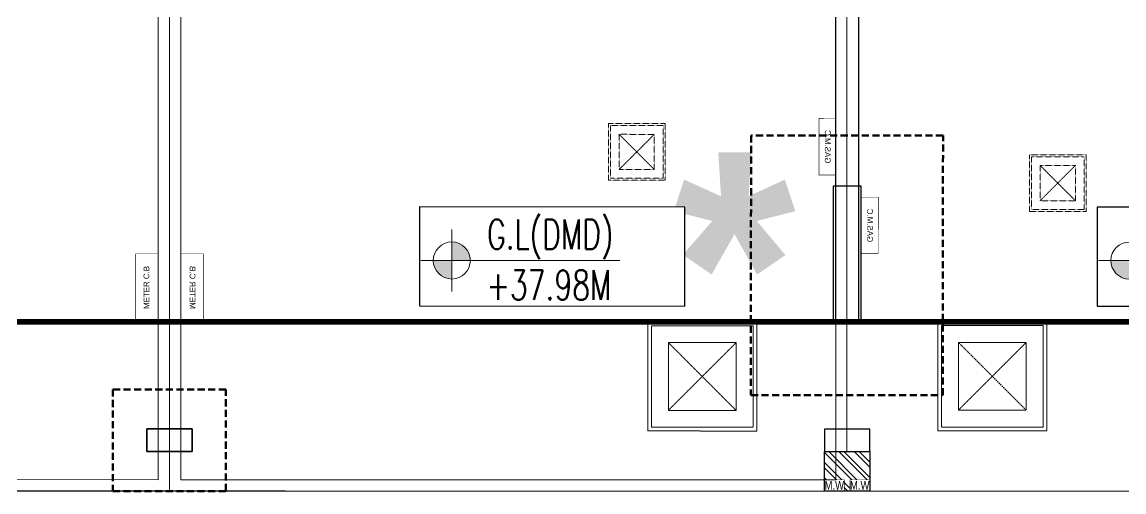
# Model space of a CAD drawing. Header units: centimetres. Extents: x -6122352 to 4157695, y -1694241 to 1947892.
# Drawn here: x 85598 to 95355, y -198771 to -194610 of the extents above; entities that cross this region are included whole.
import ezdxf
from ezdxf.enums import TextEntityAlignment as Align
from ezdxf.xclip import XClip

# ---------------------------------------------------------------- set-up
doc = ezdxf.new("R2010")
doc.units = ezdxf.units.CM
doc.header["$MEASUREMENT"] = 0
doc.header["$XCLIPFRAME"] = 2
for name, pattern in [('23585-XR-AR-END-SETTING OUT PLAN$0$HIDDEN', [0.375, 0.25, -0.125]), ('DASHED2', [0.375, 0.25, -0.125]), ('XR-AR-END-SETTING OUT PLAN$0$23261-XR-AR-SI-GF$0$HIDDEN', [0.375, 0.25, -0.125])]:
    doc.linetypes.add(name, pattern=pattern)
doc.layers.add('08-Compound Wall-4', color=7, linetype='Continuous', lineweight=25, true_color=0xff4405)
doc.layers.add('23585-XR-AR-DAMAC PLOT LIMITS$0$1-End units', color=7, linetype='Continuous', lineweight=5, true_color=0xf8991e)
for name, color, linetype in [('23585-XR-AR-BOUNDARY WALLS AND SETBACKS$0$setback', 7, 'XR-AR-END-SETTING OUT PLAN$0$23261-XR-AR-SI-GF$0$HIDDEN'), ('23585-XR-AR-END-ANNO-GF$0$XR-END-GROUND FLOOR PLAN$0$XR-MIDDLE-GROUND FLOOR PLAN$0$-LPG-CABINET', 6, 'Continuous'), ('23585-XR-AR-MID-ANNO-GF$0$945-4P-1-101-GROUND FLOOR PLAN$0$XR-MIDDLE-GROUND FLOOR PLAN$0$XR-MIDDLE-GROUND FLOOR PLAN$0$-LPG-CABINET', 6, 'Continuous'), ('@MI-MEP', 7, 'Continuous'), ('@MI-REF LAYER', 7, 'Continuous'), ('B_TH_4', 7, 'Continuous'), ('XR-AR-MID-SETTING OUT FOR MASTER$0$23585-XR-AR-MID-GROUND FLOOR$0$GS-HATCH-FLOOR TILE', 251, 'Continuous'), ('XREF1$0$S-LEVELS', 2, 'Continuous'), ('XREF1$0$TYPICAL NEW PROFILE', 3, 'Continuous')]:
    doc.layers.add(name, color=color, linetype=linetype)
for name, color, linetype, lineweight in [('23585-XR-AR-DAMAC PLOT LIMITS$0$1-Mid units', 41, 'Continuous', 5), ('23585-XR-AR-END-ANNO-GF$0$XR-END-GROUND FLOOR PLAN$0$XR-MIDDLE-GROUND FLOOR PLAN$0$S-ANNO-TXT', 3, 'Continuous', 25), ('23585-XR-AR-END-SETTING OUT PLAN$0$A-FLOR-UNDR', 8, '23585-XR-AR-END-SETTING OUT PLAN$0$HIDDEN', 5), ('23585-XR-AR-MID-ANNO-GF$0$945-4P-1-101-GROUND FLOOR PLAN$0$XR-MIDDLE-GROUND FLOOR PLAN$0$XR-MIDDLE-GROUND FLOOR PLAN$0$-DR-RW', 6, 'Continuous', 5), ('23585-XR-AR-MID-ANNO-GF$0$945-4P-1-101-GROUND FLOOR PLAN$0$XR-MIDDLE-GROUND FLOOR PLAN$0$XR-MIDDLE-GROUND FLOOR PLAN$0$S-ANNO-TXT', 3, 'Continuous', 25), ('@ Foundations', 4, 'DASHED2', 50), ('A-ANNO-TEXT', 3, 'Continuous', 25), ('A-FLOR-XREF', 7, 'Continuous', 9), ('A-WALL', 7, 'Continuous', 30), ('A-WALL-PATT', 8, 'Continuous', 5), ('XR-AR-END-SETTING OUT PLAN$0$23585-XR-AR-END-GROUND FLOOR$0$S-COLS', 51, 'Continuous', 40), ('XR-AR-END-SETTING OUT PLAN$0$23585-XR-AR-END-GROUND FLOOR$0$S-COLS-PATT', 8, 'Continuous', 5), ('XR-AR-MID-SETTING OUT FOR MASTER$0$23585-XR-AR-MID-GROUND FLOOR$0$A-FLOR-PATT', 8, 'Continuous', 5), ('XR-AR-MID-SETTING OUT FOR MASTER$0$23585-XR-AR-MID-GROUND FLOOR$0$S-COLS', 51, 'Continuous', 40), ('XR-END-GROUND FLOOR PLAN$0$XR-END-GROUND FLOOR PLAN$0$A-FLOR-PATT_EXT', 8, 'Continuous', 5), ('XR-END-GROUND FLOOR PLAN$0$XR-MIDDLE TYPE 2-GROUND FLOOR PLAN$0$XR-MIDDLE-GROUND FLOOR PLAN$0$-DR-RW', 6, 'Continuous', 5), ('XR-END-GROUND FLOOR PLAN$0$XR-MIDDLE TYPE 2-GROUND FLOOR PLAN$0$XR-MIDDLE-GROUND FLOOR PLAN$0$S-ANNO-TXT', 3, 'Continuous', 25), ('XREF1$0$36-TAGLVL', 23, 'Continuous', 9)]:
    doc.layers.add(name, color=color, linetype=linetype, lineweight=lineweight)
doc.styles.add('23585-XR-AR-END-ANNO-GF$0$SDC-TEXT', font='arial.ttf')
doc.styles.add('23585-XR-AR-MID-ANNO-GF$0$SDC-TEXT', font='arial.ttf')
doc.styles.add('Arial', font='arialbd.ttf')
doc.styles.add('XR-END-GROUND FLOOR PLAN$0$XR-MIDDLE TYPE 2-GROUND FLOOR PLAN$0$XR-MIDDLE-GROUND FLOOR PLAN$0$Arial_1', font='arial.ttf', dxfattribs={"height": 0.002951})
doc.styles.add('XREF1$0$DLT_TEXT', font='romans.shx', dxfattribs={"width": 0.7})

# ---------------------------------------------------------------- blocks, each defined once
blk = doc.blocks.new('23585-XR-AR-BOUNDARY WALLS AND SETBACKS')
at = {"layer": '23585-XR-AR-BOUNDARY WALLS AND SETBACKS$0$setback', "ltscale": 40, "const_width": 0.05}
blk.add_lwpolyline([(496579.5489, 2768809.8885), (496565.1716, 2768823.0622), (496569.3263, 2768827.5963), (496573.3799, 2768832.0201), (496577.4332, 2768836.4441), (496581.4866, 2768840.8678), (496585.54, 2768845.2916), (496589.6948, 2768849.8259), (496604.0721, 2768836.6522), (496599.9174, 2768832.1179), (496595.864, 2768827.694), (496591.8104, 2768823.2705), (496587.757, 2768818.8466), (496583.7036, 2768814.4228)], close=True, dxfattribs=at)
blk = doc.blocks.new('A$C9d9485f6')
at = {"layer": 'A-ANNO-TEXT', "rotation": 312.4881850805905}
blk.add_blockref('23585-XR-AR-BOUNDARY WALLS AND SETBACKS', (-2377088.5348, -1504219.2521), dxfattribs=at)
blk = doc.blocks.new('23585-XR-AR-DAMAC PLOT LIMITS')
at = {"layer": '23585-XR-AR-DAMAC PLOT LIMITS$0$1-End units', "color": 251, "true_color": 0x636466}
blk.add_lwpolyline([(496583.3281, 2768847.3183), (496589.5097, 2768854.0645), (496607.2047, 2768837.8507), (496601.0233, 2768831.1045)], close=True, dxfattribs=at)
at = {"layer": '23585-XR-AR-DAMAC PLOT LIMITS$0$1-Mid units', "color": 251, "true_color": 0x636466}
for points in [[(496579.2747, 2768842.8945), (496583.3281, 2768847.3183), (496601.0233, 2768831.1045), (496596.9699, 2768826.6807)], [(496575.2213, 2768838.4707), (496579.2747, 2768842.8945), (496596.9699, 2768826.6807), (496592.9163, 2768822.2571)]]:
    blk.add_lwpolyline(points, close=True, dxfattribs=at)
blk = doc.blocks.new('A$Cf093b529')
at = {"layer": 'A-ANNO-TEXT'}
blk.add_blockref('23585-XR-AR-DAMAC PLOT LIMITS', (-495391.9901, -2768603.4419), dxfattribs=at)
blk = doc.blocks.new('A$C5d23761a')
at = {"color": 1, "true_color": 0xeb0000, "const_width": 0.008}
blk.add_lwpolyline([(42.3, -0.0003), (42.2998, -24.0003), (33.1499, -24.0003), (27.1499, -24.0003), (21.1499, -24.0001), (15.1499, -24.0001), (9.1499, -24.0001), (0, -24.0002), (0, 0), (9.1499, -0.0003), (15.15, -0.0004), (21.1499, -0.0002), (27.1499, -0.0002), (33.1499, -0.0001)], close=True, dxfattribs=at)
blk = doc.blocks.new('XR-AR-END-SETTING OUT PLAN$0$23585-XR-AR-END-GROUND FLOOR$0$A$C75a8815d')
at = {"layer": 'XR-AR-END-SETTING OUT PLAN$0$23585-XR-AR-END-GROUND FLOOR$0$S-COLS', "color": 252, "lineweight": 30}
for points in [[(6025, -4000), (6025, -2800), (6275, -2800), (6275, -4000)], [(5949.9, -4950), (6349.9, -4950), (6349.9, -5150), (5949.9, -5150)]]:
    blk.add_lwpolyline(points, close=True, dxfattribs=at)
blk = doc.blocks.new('23585-XR-AR-END-SETTING OUT PLAN$0$MH-800')
at = {"ltscale": 5}
for p, q in [((-294.3, -650.7), (305.7, -50.7)), ((-294.3, -50.7), (305.7, -650.7))]:
    blk.add_line(p, q, dxfattribs=at)
for points in [[(-476.9, 131.9), (-476.9, -833.4), (488.3, -833.4), (488.3, 131.9)], [(-444.3, 99.3), (-444.3, -800.7), (455.7, -800.7), (455.7, 99.3)], [(-294.3, -50.7), (-294.3, -650.7), (305.7, -650.7), (305.7, -50.7)]]:
    blk.add_lwpolyline(points, close=True, dxfattribs=at)
blk = doc.blocks.new('A$Cb2291f53')
blk.add_wipeout([(-200, 0.5), (200, 0.5), (200, 350.2), (-200, 350.2)])
at = {"layer": 'A-WALL-PATT'}
h = blk.add_hatch(dxfattribs=at)
h.set_pattern_fill('ANSI32', color=252, scale=10)
h.set_pattern_definition([(45, (-9150, -4e-08), (-67.3519, 67.3519), []), (45, (-9105.1, -4e-08), (-67.3519, 67.3519), [])])
h.paths.add_polyline_path([(-200, 350.2), (-200, 100), (-25.1, 100), (-25.1, 0), (25, 0.5), (25, 100.5), (200, 100.5), (200, 350.2)])
at = {"layer": 'A-WALL'}
blk.add_lwpolyline([(-200, 0.5), (200, 0.5), (200, 350.2), (-200, 350.2)], close=True, dxfattribs=at)
at = {"layer": 'XR-END-GROUND FLOOR PLAN$0$XR-END-GROUND FLOOR PLAN$0$A-FLOR-PATT_EXT'}
blk.add_line((100, 0), (-100, 0), dxfattribs=at)
at = {"layer": 'XR-END-GROUND FLOOR PLAN$0$XR-MIDDLE TYPE 2-GROUND FLOOR PLAN$0$XR-MIDDLE-GROUND FLOOR PLAN$0$-DR-RW', "ltscale": 100, "const_width": 5}
for points in [[(-200, 0), (-200, 100), (-25.1, 100), (-25.1, 0)], [(25, 0), (25, 100), (199.9, 100), (199.9, 0)]]:
    blk.add_lwpolyline(points, close=True, dxfattribs=at)
at = {"layer": 'XR-END-GROUND FLOOR PLAN$0$XR-MIDDLE TYPE 2-GROUND FLOOR PLAN$0$XR-MIDDLE-GROUND FLOOR PLAN$0$S-ANNO-TXT', "style": 'XR-END-GROUND FLOOR PLAN$0$XR-MIDDLE TYPE 2-GROUND FLOOR PLAN$0$XR-MIDDLE-GROUND FLOOR PLAN$0$Arial_1', "width": 0.8}
for p in [(-112.1, 52), (112.9, 52)]:
    blk.add_text('W.M', height=75, dxfattribs=at).set_placement(p, align=Align.MIDDLE)
blk = doc.blocks.new('XR-AR-END-SETTING OUT PLAN')
at = {"layer": '08-Compound Wall-4', "ltscale": 100}
blk.add_lwpolyline([(9050.1, 5500), (9050.1, 1500), (9250.1, 1500), (9250.1, 5500)], dxfattribs=at)
at = {"layer": '23585-XR-AR-END-ANNO-GF$0$XR-END-GROUND FLOOR PLAN$0$XR-MIDDLE-GROUND FLOOR PLAN$0$-LPG-CABINET', "ltscale": 100, "const_width": 5}
blk.add_lwpolyline([(9025, 2603.3), (9025, 2103.3), (8875, 2103.3), (8875, 2603.3)], close=True, dxfattribs=at)
at = {"layer": '23585-XR-AR-END-SETTING OUT PLAN$0$A-FLOR-UNDR', "color": 8, "ltscale": 100, "xscale": -0.5182770836547854, "yscale": 0.5182770836547854, "zscale": 0.5182770836547854, "rotation": 270.0000009865863}
blk.add_blockref('23585-XR-AR-END-SETTING OUT PLAN$0$MH-800', (7466.7, 2725.3, 0), dxfattribs=at)
at = {"layer": '23585-XR-AR-END-SETTING OUT PLAN$0$A-FLOR-UNDR', "color": 8, "ltscale": 100, "xscale": -1, "rotation": 270.0000009865863}
blk.add_blockref('23585-XR-AR-END-SETTING OUT PLAN$0$MH-800', (8215.4, 1011.7), dxfattribs=at)
at = {"layer": 'XR-AR-END-SETTING OUT PLAN$0$23585-XR-AR-END-GROUND FLOOR$0$S-COLS-PATT', "color": 8}
blk.add_blockref('XR-AR-END-SETTING OUT PLAN$0$23585-XR-AR-END-GROUND FLOOR$0$A$C75a8815d', (3000.1, 5500), dxfattribs=at)
at = {"layer": '23585-XR-AR-END-ANNO-GF$0$XR-END-GROUND FLOOR PLAN$0$XR-MIDDLE-GROUND FLOOR PLAN$0$S-ANNO-TXT', "style": '23585-XR-AR-END-ANNO-GF$0$SDC-TEXT'}
blk.add_text('GAS.M.C', height=50, rotation=90, dxfattribs=at).set_placement((8947.1, 2352.9), align=Align.MIDDLE)
at = {"layer": 'A-FLOR-XREF'}
blk.add_blockref('A$Cb2291f53', (9150.2, 0), dxfattribs=at)
blk = doc.blocks.new('END UNIT')
at = {"xscale": 0.001, "yscale": 0.001, "zscale": 0.001}
blk.add_blockref('XR-AR-END-SETTING OUT PLAN', (-9.1502, 0), dxfattribs=at)
blk = doc.blocks.new('XR-AR-MID-SETTING OUT FOR MASTER$0$23585-XR-AR-MID-GROUND FLOOR$0$945-4P-1-101-GROUND FLOOR PLAN$0$XR-MIDDLE-CAR PARK HATCH')
at = {"layer": 'XR-AR-MID-SETTING OUT FOR MASTER$0$23585-XR-AR-MID-GROUND FLOOR$0$A-FLOR-PATT'}
blk.add_lwpolyline([(9250, 100), (9250, 5500), (15050, 5502.7), (15050, 100.5)], close=True, dxfattribs=at)
blk = doc.blocks.new('XR-AR-MID-SETTING OUT FOR MASTER$0$23585-XR-AR-MID-GROUND FLOOR$0$A$C08698786')
at = {"layer": 'XR-AR-MID-SETTING OUT FOR MASTER$0$23585-XR-AR-MID-GROUND FLOOR$0$S-COLS', "color": 252, "lineweight": 30}
for points in [[(-200.1, 550), (199.9, 550), (199.9, 350), (-200.1, 350)], [(5799.9, 550), (6199.9, 550), (6199.9, 350), (5799.9, 350)]]:
    blk.add_lwpolyline(points, close=True, dxfattribs=at)
blk = doc.blocks.new('XR-AR-MID-SETTING OUT FOR MASTER')
at = {"layer": '23585-XR-AR-MID-ANNO-GF$0$945-4P-1-101-GROUND FLOOR PLAN$0$XR-MIDDLE-GROUND FLOOR PLAN$0$XR-MIDDLE-GROUND FLOOR PLAN$0$-DR-RW', "ltscale": 100, "const_width": 5}
blk.add_lwpolyline([(5900.1, 1500.5), (5700.1, 1500.5), (5700.1, 2100.5), (5900.1, 2100.5)], close=True, dxfattribs=at)
at = {"layer": '23585-XR-AR-MID-ANNO-GF$0$945-4P-1-101-GROUND FLOOR PLAN$0$XR-MIDDLE-GROUND FLOOR PLAN$0$XR-MIDDLE-GROUND FLOOR PLAN$0$-LPG-CABINET', "ltscale": 100, "const_width": 5}
blk.add_lwpolyline([(250.1, 3300.5), (250.1, 2800.5), (100.1, 2800.5), (100.1, 3300.5)], close=True, dxfattribs=at)
at = {"layer": '08-Compound Wall-4', "ltscale": 100}
blk.add_blockref('XR-AR-MID-SETTING OUT FOR MASTER$0$23585-XR-AR-MID-GROUND FLOOR$0$945-4P-1-101-GROUND FLOOR PLAN$0$XR-MIDDLE-CAR PARK HATCH', (-9150, 0.2), dxfattribs=at)
at = {"layer": '23585-XR-AR-END-SETTING OUT PLAN$0$A-FLOR-UNDR', "color": 8, "ltscale": 100, "xscale": -0.5182770836547854, "yscale": 0.5182770836547854, "zscale": 0.5182770836547854, "rotation": 270.0000009865863}
blk.add_blockref('23585-XR-AR-END-SETTING OUT PLAN$0$MH-800', (2044.6, 3001.1, 0), dxfattribs=at)
at = {"layer": '23585-XR-AR-END-SETTING OUT PLAN$0$A-FLOR-UNDR', "color": 8, "ltscale": 100, "xscale": -1, "rotation": 270.0000009865863}
blk.add_blockref('23585-XR-AR-END-SETTING OUT PLAN$0$MH-800', (1633.5, 1009.5), dxfattribs=at)
at = {"layer": 'XR-AR-MID-SETTING OUT FOR MASTER$0$23585-XR-AR-MID-GROUND FLOOR$0$GS-HATCH-FLOOR TILE', "color": 8}
blk.add_blockref('XR-AR-MID-SETTING OUT FOR MASTER$0$23585-XR-AR-MID-GROUND FLOOR$0$A$C08698786', (0, 0), dxfattribs=at)
at = {"layer": '23585-XR-AR-MID-ANNO-GF$0$945-4P-1-101-GROUND FLOOR PLAN$0$XR-MIDDLE-GROUND FLOOR PLAN$0$XR-MIDDLE-GROUND FLOOR PLAN$0$S-ANNO-TXT', "color": 3, "style": '23585-XR-AR-MID-ANNO-GF$0$SDC-TEXT'}
for s, p in [('GAS.M.C', (172.1, 3050)), ('METER C.B', (5795.5, 1802.9))]:
    blk.add_text(s, height=50, rotation=90, dxfattribs=at).set_placement(p, align=Align.MIDDLE)
blk = doc.blocks.new('MID UNIT')
at = {"xscale": 0.001, "yscale": 0.001, "zscale": 0.001}
blk.add_blockref('XR-AR-MID-SETTING OUT FOR MASTER', (0, 0), dxfattribs=at)
blk = doc.blocks.new('TH_4')
at = {"xscale": -1}
blk.add_blockref('END UNIT', (495826.3054, 2769130.5141), dxfattribs=at)
blk.add_blockref('MID UNIT', (495826.3054, 2769130.5141), dxfattribs=at)
blk.add_blockref('MID UNIT', (495814.3054, 2769130.5141))
at = {"insert": (495825.3054, 2769133.5141), "char_height": 2, "attachment_point": 2, "style": 'Arial'}
blk.add_mtext('\\pxqc;*', dxfattribs=at)
blk = doc.blocks.new('23585-XR-AR-MALDIVE-3$0$TH_4')
at = {"layer": 'B_TH_4', "xscale": 1.000039184446315, "yscale": 1.000039184446315, "zscale": 1.000039184446315}
blk.add_blockref('TH_4', (-19.4274, -108.5069), dxfattribs=at)
at = {"layer": '@ Foundations', "linetype": 'DASHED2', "ltscale": 0.25}
blk.add_lwpolyline([(495825.4554, 2769131.3648), (495827.1554, 2769131.3648), (495827.1554, 2769133.6648), (495825.4554, 2769133.6648)], close=True, dxfattribs=at)
at = {"layer": '@ Foundations', "linetype": 'DASHED2', "ltscale": 0.25, "elevation": 0}
blk.add_lwpolyline([(495820.8061, 2769131.4141), (495819.8053, 2769131.4141), (495819.8049, 2769130.5141), (495820.8058, 2769130.5141)], close=True, dxfattribs=at)
blk = doc.blocks.new('XREF1$0$LVL  ATTR')
at = {"color": 7}
blk.add_wipeout([(-0.3373, 0.3835), (1.8973, 0.3835), (1.8973, -0.4505), (-0.3373, -0.4505)], dxfattribs=at)
at = {"layer": 'XREF1$0$36-TAGLVL', "extrusion": (-4.88814e-07, 1.40652e-17, 1)}
h = blk.add_hatch(color=252, dxfattribs=at)
h.paths.add_polyline_path([(-0.0654, 0.1563, 0.414214), (-0.2216, 0), (-0.0654, 0)])
h.paths.add_polyline_path([(0.0909, 0), (-0.0654, 0), (-0.0654, -0.1562, 0.414214)])
for p, q in [((-0.0654, -0.2604), (-0.0654, 0.2604)), ((1.3511, 0, 0), (-0.3253, 0, 0))]:
    blk.add_line(p, q, dxfattribs=at)
blk.add_circle((-0.0654, 0, 0), 0.1562, dxfattribs=at)
at = {"layer": 'XREF1$0$S-LEVELS', "color": 1}
blk.add_lwpolyline([(-0.3373, 0.3835), (1.8973, 0.3835), (1.8973, -0.4505), (-0.3373, -0.4505)], close=True, dxfattribs=at)
at = {"layer": 'XREF1$0$TYPICAL NEW PROFILE', "color": 3, "style": 'XREF1$0$DLT_TEXT', "width": 0.7}
for tag, p in [('+0.00M', (0.2413, 0.0671, -0.0001)), ('S.S.L', (0.2413, -0.3453, -0.0001))]:
    blk.add_attdef(tag, p, '', height=0.25, dxfattribs=at)
blk = doc.blocks.new('A$Cb8ceda06')
at = {"color": 1, "true_color": 0xeb0000, "const_width": 0.008}
blk.add_lwpolyline([(42.3, -0.0003), (42.2998, -24.0003), (33.1499, -24.0003), (27.1499, -24.0003), (21.1499, -24.0001), (15.1499, -24.0001), (9.1499, -24.0001), (0, -24.0002), (0, 0), (9.1499, -0.0003), (15.15, -0.0004), (21.1499, -0.0002), (27.1499, -0.0002), (33.1499, -0.0001)], close=True, dxfattribs=at)

msp = doc.modelspace()

# ---------------------------------------------------------------- block references
at = {"layer": '@MI-MEP', "color": 10, "xscale": 1000, "yscale": 1000, "zscale": 1000, "rotation": 359.9898452813093}
msp.add_blockref('A$C5d23761a', (59756.31332, -174758.47773), dxfattribs=at)
at = {"layer": '@MI-REF LAYER', "xscale": 1000, "yscale": 1000, "zscale": 1000}
msp.add_blockref('A$C9d9485f6', (-23958.95046, 48155.57226), dxfattribs=at)
at = {"layer": '@MI-REF LAYER', "xscale": 1000, "yscale": 1000, "zscale": 1000, "rotation": 312.4882903633292}
msp.add_blockref('A$Cf093b529', (-891608.73293, 539022.72011), dxfattribs=at)

# ---------------------------------------------------------------- next in the draw order: block references
at = {"layer": '@MI-REF LAYER'}
ref = msp.add_blockref('23585-XR-AR-MALDIVE-3$0$TH_4', (-496224457.92983, -2769241307.74582), dxfattribs=dict(at, xscale=1000, yscale=1000, zscale=1000, rotation=359.9898394850995))
XClip(ref).set_block_clipping_path([(495793.2129187866, 2769130.5138946148), (495793.2155162978, 2769154.454006203), (495802.2925383176, 2769154.4002566789), (495808.2926756607, 2769154.4068803182), (495814.2925463093, 2769154.4137985762), (495820.2925448639, 2769154.4205695186), (495826.2925458758, 2769154.4273404637), (495835.3955817434, 2769154.4538551397), (495835.3942715663, 2769130.5131762265)])

# ---------------------------------------------------------------- next in the draw order: block references
at = {"layer": '@MI-REF LAYER', "color": 7}
ref = msp.add_blockref('XREF1$0$LVL  ATTR', (89471.65134, -196721.28125, 0), dxfattribs=dict(at, xscale=-1051.480567989675, yscale=1051.480567989676, zscale=1051.480567989675, rotation=179.9900720295695))
ref.add_attrib('S.S.L', 'G.L(DMD)', (89714.71503, -196621.15174, -0.15112), dxfattribs={"layer": 'XREF1$0$TYPICAL NEW PROFILE', "color": 3, "height": 262.870142, "rotation": 359.990075321, "style": 'XREF1$0$DLT_TEXT', "width": 0.7})
ref.add_attrib('+0.00M', '+37.98M ', (89712.41167, -197070.48634, -0.15112), dxfattribs={"layer": 'XREF1$0$TYPICAL NEW PROFILE', "color": 3, "height": 262.870142, "rotation": 359.990075321, "style": 'XREF1$0$DLT_TEXT', "width": 0.7})
ref = msp.add_blockref('XREF1$0$LVL  ATTR', (95471.65316, -196722.31148, 0), dxfattribs=dict(at, xscale=-1051.480567989675, yscale=1051.480567989676, zscale=1051.480567989675, rotation=179.9900720295695))
ref.add_attrib('S.S.L', 'G.L(DMD)', (95714.71685, -196622.18197, -0.15112), dxfattribs={"layer": 'XREF1$0$TYPICAL NEW PROFILE', "color": 3, "height": 262.870142, "rotation": 359.990075321, "style": 'XREF1$0$DLT_TEXT', "width": 0.7})
ref.add_attrib('+0.00M', '+37.97M ', (95712.41349, -197071.51656, -0.15112), dxfattribs={"layer": 'XREF1$0$TYPICAL NEW PROFILE', "color": 3, "height": 262.870142, "rotation": 359.990075321, "style": 'XREF1$0$DLT_TEXT', "width": 0.7})

# ---------------------------------------------------------------- next in the draw order: block references
at = {"layer": '@MI-REF LAYER', "color": 10, "xscale": 1000, "yscale": 1000, "zscale": 1000, "rotation": 359.9864044243704}
msp.add_blockref('A$Cb8ceda06', (59756.31358, -174757.02133), dxfattribs=at)

doc.saveas('drawing.dxf')
